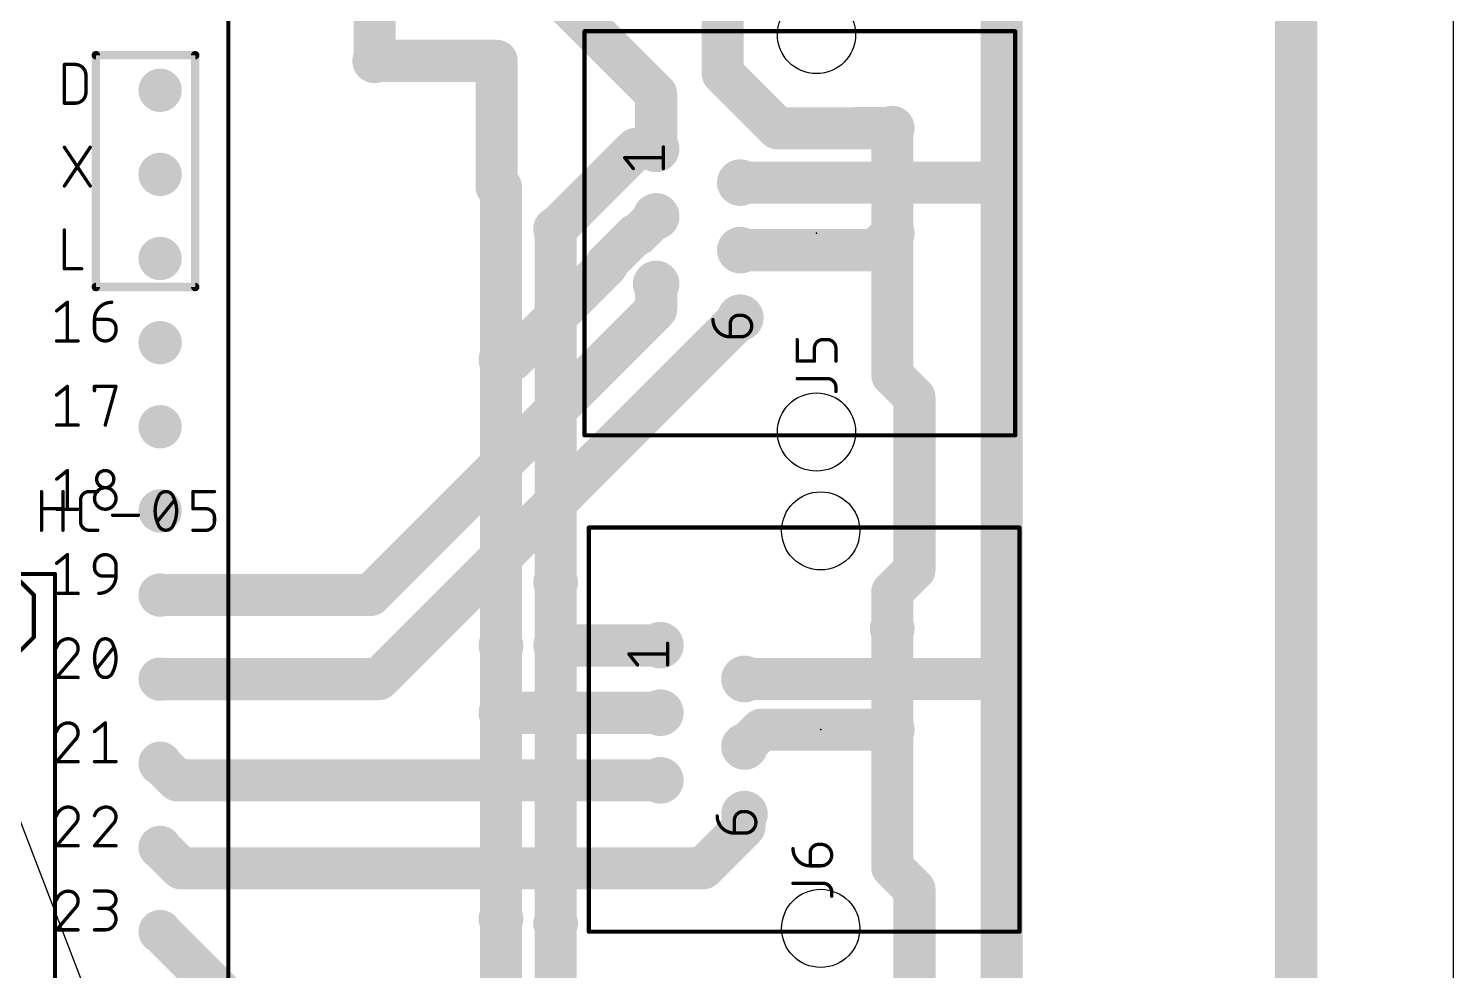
# Model space of a CAD drawing. Extents: x -1.3 to 90, y -14.6 to 68.6.
# Drawn here: x 46.83 to 89.84, y 12.79 to 41.24 of the extents above; entities that cross this region are included whole.
import ezdxf

# ---------------------------------------------------------------- set-up
doc = ezdxf.new("R2010")
doc.units = 0
for name, color, linetype in [('1', 22, 'CONTINUOUS'), ('16', 175, 'CONTINUOUS'), ('17', 82, 'CONTINUOUS'), ('18', 82, 'CONTINUOUS'), ('19', 53, 'CONTINUOUS'), ('20', 30, 'CONTINUOUS'), ('21', 253, 'CONTINUOUS'), ('23', 7, 'CONTINUOUS'), ('25', 253, 'CONTINUOUS'), ('27', 253, 'CONTINUOUS'), ('51', 253, 'CONTINUOUS')]:
    doc.layers.add(name, color=color, linetype=linetype)

# ---------------------------------------------------------------- blocks, each defined once
blk = doc.blocks.new('ROUNDP')
at = {"const_width": 0.5}
blk.add_lwpolyline([(0, -0.25, 1), (0, 0.25, 1), (0, -0.25)], format="xyb", dxfattribs=at)
blk = doc.blocks.new('ROUNDV')
at = {"const_width": 0.5}
blk.add_lwpolyline([(0, -0.25, 1), (0, 0.25, 1), (0, -0.25)], format="xyb", dxfattribs=at)

msp = doc.modelspace()

# ---------------------------------------------------------------- linework, layer by layer
at = {"layer": '1', "const_width": 1.27}
for points in [[(57.277, 50.292), (57.277, 40.259)], [(72.898, 38.227), (72.898, 35.052)], [(62.738, 24.511), (62.738, 35.179)], [(61.087, 31.242), (61.087, 22.606)], [(72.898, 23.114), (72.898, 20.066)], [(62.738, 22.606), (62.738, 14.224)], [(61.087, 20.574), (61.087, 14.351)]]:
    msp.add_lwpolyline(points, dxfattribs=at)
at = {"layer": '1', "const_width": 0.635}
for points in [[(56.9595, 40.259, 1), (57.5945, 40.259)], [(73.2155, 38.227, 1), (72.5805, 38.227)], [(63.0555, 35.179, 1), (62.4205, 35.179)], [(72.5805, 35.052, 1), (73.2155, 35.052)], [(61.4045, 31.242, 1), (60.7695, 31.242)], [(62.4205, 24.511, 1), (63.0555, 24.511)], [(73.2155, 23.114, 1), (72.5805, 23.114)], [(63.0555, 22.606, 1), (62.4205, 22.606)], [(60.7695, 22.606, 1), (61.4045, 22.606)], [(61.4045, 20.574, 1), (60.7695, 20.574)], [(72.5805, 20.066, 1), (73.2155, 20.066)], [(60.7695, 14.351, 1), (61.4045, 14.351)], [(62.4205, 14.224, 1), (63.0555, 14.224)]]:
    msp.add_lwpolyline(points, format="xyb", dxfattribs=at)
at = {"layer": '16', "const_width": 1.27}
for points in [[(85.09, -1.27), (85.09, 58.42)], [(76.2, 45.72), (76.2, 36.582)], [(67.781, 43.344), (67.781, 39.8794)], [(63.119, 41.91), (65.772, 39.257)], [(60.96, 40.259), (57.277, 40.259)], [(60.96, 36.449), (60.96, 40.259)], [(67.781, 39.8794), (69.4394, 38.221)], [(65.772, 39.257), (65.772, 37.602)], [(69.4394, 38.221), (71.7846, 38.221)], [(71.7846, 38.221), (71.7906, 38.227)], [(71.7906, 38.227), (72.898, 38.227)], [(62.738, 35.179), (65.161, 37.602)], [(65.161, 37.602), (65.772, 37.602)], [(61.087, 36.449), (60.96, 36.449)], [(61.087, 36.449), (61.087, 31.242)], [(68.312, 36.582), (76.2, 36.582)], [(76.2, 36.582), (76.2, 21.59)], [(65.772, 35.562), (65.2234, 35.0134)], [(65.1542, 35.0134), (64.2806, 34.1398)], [(65.2234, 35.0134), (65.1542, 35.0134)], [(72.388, 34.542), (72.898, 35.052)], [(72.898, 30.7696), (72.898, 35.052)], [(68.312, 34.542), (72.388, 34.542)], [(64.2806, 34.0706), (61.452, 31.242)], [(64.2806, 34.1398), (64.2806, 34.0706)], [(65.772, 33.522), (65.772, 32.752)], [(65.772, 32.752), (57.15, 24.13)], [(68.312, 32.502), (57.4, 21.59)], [(61.452, 31.242), (61.087, 31.242)], [(73.57, 30.0976), (72.898, 30.7696)], [(73.57, 24.8934), (73.57, 30.0976)], [(72.898, 24.2214), (73.57, 24.8934)], [(62.738, 24.511), (62.738, 22.606)], [(57.15, 24.13), (50.8, 24.13)], [(72.898, 23.114), (72.898, 24.2214)], [(61.087, 22.606), (61.087, 20.574)], [(62.738, 22.606), (65.889, 22.606)], [(65.889, 22.606), (65.899, 22.616)], [(57.4, 21.59), (50.8, 21.59)], [(76.194, 21.596), (68.439, 21.596)], [(76.2, 21.59), (76.194, 21.596)], [(76.2, 6.35), (76.2, 21.59)], [(61.087, 20.574), (65.897, 20.574)], [(65.897, 20.574), (65.899, 20.576)], [(68.949, 20.066), (68.439, 19.556)], [(72.898, 20.066), (68.949, 20.066)], [(72.898, 15.9106), (72.898, 20.066)], [(51.314, 18.536), (50.8, 19.05)], [(65.899, 18.536), (51.314, 18.536)], [(68.439, 17.131), (68.439, 17.516)], [(67.183, 15.875), (68.439, 17.131)], [(50.8, 16.51), (51.435, 15.875)], [(51.435, 15.875), (67.183, 15.875)], [(73.57, 15.2386), (72.898, 15.9106)], [(73.57, 9.7804), (73.57, 15.2386)], [(61.087, 14.351), (61.087, 6.477)], [(62.738, 14.224), (62.738, 8.382)], [(50.8, 13.97), (61.474, 3.296)]]:
    msp.add_lwpolyline(points, dxfattribs=at)
at = {"layer": '16', "const_width": 0.635}
for points in [[(57.277, 40.5765, 1), (57.277, 39.9415)], [(61.2775, 40.259, 1), (60.6425, 40.259)], [(60.96, 39.9415, 1), (60.96, 40.5765)], [(68.0055, 40.1039, 1), (67.5565, 39.6548)], [(67.4635, 39.8794, 1), (68.0985, 39.8794)], [(66.0895, 39.257, 1), (65.4545, 39.257)], [(65.5475, 39.0325, 1), (65.9965, 39.4815)], [(69.4394, 38.5385, 1), (69.4394, 37.9035)], [(69.2148, 37.9965, 1), (69.6639, 38.4455)], [(71.5601, 38.4455, 1), (72.0092, 37.9965)], [(71.7906, 38.5445, 1), (71.7906, 37.9095)], [(72.0152, 38.0025, 1), (71.5661, 38.4515)], [(71.7846, 37.9035, 1), (71.7846, 38.5385)], [(72.898, 37.9095, 1), (72.898, 38.5445)], [(65.161, 37.9195, 1), (65.161, 37.2845)], [(65.3855, 37.3775, 1), (64.9365, 37.8265)], [(65.4545, 37.602, 1), (66.0895, 37.602)], [(65.772, 37.2845, 1), (65.772, 37.9195)], [(60.96, 36.7665, 1), (60.96, 36.1315)], [(61.4045, 36.449, 1), (60.7695, 36.449)], [(61.087, 36.1315, 1), (61.087, 36.7665)], [(68.312, 36.8995, 1), (68.312, 36.2645)], [(76.5175, 36.582, 1), (75.8825, 36.582)], [(76.2, 36.2645, 1), (76.2, 36.8995)], [(60.6425, 36.449, 1), (61.2775, 36.449)], [(75.8825, 36.582, 1), (76.5175, 36.582)], [(65.9965, 35.3375, 1), (65.5475, 35.7865)], [(62.5135, 35.4035, 1), (62.9625, 34.9545)], [(65.1542, 35.3309, 1), (65.1542, 34.6959)], [(64.9989, 35.2379, 1), (65.4479, 34.7889)], [(65.3787, 34.7889, 1), (64.9297, 35.2379)], [(65.2234, 34.6959, 1), (65.2234, 35.3309)], [(73.2155, 35.052, 1), (72.5805, 35.052)], [(73.1225, 34.8275, 1), (72.6735, 35.2765)], [(68.312, 34.8595, 1), (68.312, 34.2245)], [(72.1635, 34.7665, 1), (72.6125, 34.3175)], [(72.388, 34.2245, 1), (72.388, 34.8595)], [(64.5981, 34.1398, 1), (63.9631, 34.1398)], [(64.0561, 34.3643, 1), (64.5051, 33.9153)], [(64.5051, 33.8461, 1), (64.0561, 34.2951)], [(63.9631, 34.0706, 1), (64.5981, 34.0706)], [(66.0895, 33.522, 1), (65.4545, 33.522)], [(65.9965, 32.5275, 1), (65.5475, 32.9765)], [(68.5365, 32.2775, 1), (68.0875, 32.7265)], [(65.4545, 32.752, 1), (66.0895, 32.752)], [(61.087, 31.5595, 1), (61.087, 30.9245)], [(61.452, 30.9245, 1), (61.452, 31.5595)], [(60.7695, 31.242, 1), (61.4045, 31.242)], [(61.2275, 31.4665, 1), (61.6765, 31.0175)], [(73.1225, 30.9942, 1), (72.6735, 30.5451)], [(72.5805, 30.7696, 1), (73.2155, 30.7696)], [(73.8875, 30.0976, 1), (73.2525, 30.0976)], [(73.3455, 29.8731, 1), (73.7945, 30.3222)], [(73.7945, 24.6688, 1), (73.3455, 25.1179)], [(63.0555, 24.511, 1), (62.4205, 24.511)], [(73.2525, 24.8934, 1), (73.8875, 24.8934)], [(50.8, 24.4475, 1), (50.8, 23.8125)], [(56.9255, 24.3545, 1), (57.3745, 23.9055)], [(57.15, 23.8125, 1), (57.15, 24.4475)], [(73.2155, 24.2214, 1), (72.5805, 24.2214)], [(72.6735, 24.4459, 1), (73.1225, 23.9968)], [(61.4045, 22.606, 1), (60.7695, 22.606)], [(62.738, 22.9235, 1), (62.738, 22.2885)], [(66.1235, 22.3915, 1), (65.6745, 22.8405)], [(65.889, 22.2885, 1), (65.889, 22.9235)], [(72.5805, 23.114, 1), (73.2155, 23.114)], [(62.4205, 22.606, 1), (63.0555, 22.606)], [(65.6645, 22.8305, 1), (66.1135, 22.3815)], [(50.8, 21.9075, 1), (50.8, 21.2725)], [(57.1755, 21.8145, 1), (57.6245, 21.3655)], [(57.4, 21.2725, 1), (57.4, 21.9075)], [(68.439, 21.9135, 1), (68.439, 21.2785)], [(76.4185, 21.8205, 1), (75.9695, 21.3715)], [(76.5175, 21.59, 1), (75.8825, 21.59)], [(75.9755, 21.3655, 1), (76.4245, 21.8145)], [(76.194, 21.2785, 1), (76.194, 21.9135)], [(75.8825, 21.59, 1), (76.5175, 21.59)], [(61.087, 20.8915, 1), (61.087, 20.2565)], [(65.6725, 20.7985, 1), (66.1215, 20.3495)], [(66.1235, 20.3515, 1), (65.6745, 20.8005)], [(65.897, 20.2565, 1), (65.897, 20.8915)], [(60.7695, 20.574, 1), (61.4045, 20.574)], [(68.949, 20.3835, 1), (68.949, 19.7485)], [(69.1735, 19.8415, 1), (68.7245, 20.2905)], [(73.2155, 20.066, 1), (72.5805, 20.066)], [(72.898, 19.7485, 1), (72.898, 20.3835)], [(68.2145, 19.7805, 1), (68.6635, 19.3315)], [(51.0245, 19.2745, 1), (50.5755, 18.8255)], [(51.314, 18.8535, 1), (51.314, 18.2185)], [(51.0895, 18.3115, 1), (51.5385, 18.7605)], [(65.899, 18.2185, 1), (65.899, 18.8535)], [(68.7565, 17.516, 1), (68.1215, 17.516)], [(68.6635, 16.9065, 1), (68.2145, 17.3555)], [(68.1215, 17.131, 1), (68.7565, 17.131)], [(51.0245, 16.7345, 1), (50.5755, 16.2855)], [(51.435, 16.1925, 1), (51.435, 15.5575)], [(51.2105, 15.6505, 1), (51.6595, 16.0995)], [(66.9585, 16.0995, 1), (67.4075, 15.6505)], [(67.183, 15.5575, 1), (67.183, 16.1925)], [(73.1225, 16.1352, 1), (72.6735, 15.6861)], [(72.5805, 15.9106, 1), (73.2155, 15.9106)], [(73.8875, 15.2386, 1), (73.2525, 15.2386)], [(73.3455, 15.0141, 1), (73.7945, 15.4632)], [(61.4045, 14.351, 1), (60.7695, 14.351)], [(63.0555, 14.224, 1), (62.4205, 14.224)], [(51.0245, 14.1945, 1), (50.5755, 13.7455)]]:
    msp.add_lwpolyline(points, format="xyb", dxfattribs=at)
at = {"layer": '19'}
msp.add_line((50.8, 6.35), (34.163, 49.53), dxfattribs=at)
at = {"layer": '20'}
msp.add_line((89.84, -12.7), (89.84, 68.57), dxfattribs=at)
for centre in [(70.612, 41.052), (70.612, 29.052), (70.739, 26.066), (70.739, 14.066)]:
    msp.add_circle(centre, 1.18, dxfattribs=at)
at = {"layer": '21'}
for points, const_width in [([(52.86, 59.35), (52.86, -1.9)], 0.127), ([(63.612, 28.952), (63.612, 41.152)], 0.127), ([(63.612, 41.152), (76.612, 41.152)], 0.127), ([(76.612, 41.152), (76.612, 28.952)], 0.127), ([(51.86, 40.43), (48.86, 40.43)], 0.254), ([(48.86, 40.43), (48.86, 33.43)], 0.254), ([(51.86, 33.43), (51.86, 40.43)], 0.254), ([(47.9108, 38.9808), (47.9108, 40.1492)], 0.1016), ([(47.9108, 40.1492), (48.2354, 40.1492)], 0.1016), ([(48.5599, 39.8246), (48.5599, 39.3054)], 0.1016), ([(48.2354, 38.9808), (47.9108, 38.9808)], 0.1016), ([(47.9108, 36.4808), (48.6897, 37.6492)], 0.1016), ([(47.9108, 37.6492), (48.6897, 36.4808)], 0.1016), ([(47.9108, 35.1492), (47.9108, 33.9808)], 0.1016), ([(47.9108, 33.9808), (48.4301, 33.9808)], 0.1016), ([(48.86, 33.43), (51.86, 33.43)], 0.254), ([(47.6758, 32.7096), (48.0004, 32.9692)], 0.1016), ([(48.0004, 32.9692), (48.0004, 31.8008)], 0.1016), ([(48.8188, 32.4499), (49.2083, 32.4499)], 0.1016), ([(48.8188, 32.1254), (48.8188, 32.4499)], 0.1016), ([(47.6758, 31.8008), (48.3249, 31.8008)], 0.1016), ([(49.4679, 32.1903), (49.4679, 32.1254)], 0.1016), ([(47.6758, 30.1696), (48.0004, 30.4292)], 0.1016), ([(48.0004, 30.4292), (48.0004, 29.2608)], 0.1016), ([(48.8188, 30.2994), (48.8188, 30.4292)], 0.1016), ([(48.8188, 30.4292), (49.4679, 30.4292)], 0.1016), ([(49.4679, 30.4292), (49.1434, 29.2608)], 0.1016), ([(47.6758, 29.2608), (48.3249, 29.2608)], 0.1016), ([(76.612, 28.952), (63.612, 28.952)], 0.127), ([(47.6758, 27.6296), (48.0004, 27.8892)], 0.1016), ([(48.0004, 27.8892), (48.0004, 26.7208)], 0.1016), ([(47.6758, 26.7208), (48.3249, 26.7208)], 0.1016), ([(63.739, 13.966), (63.739, 26.166)], 0.127), ([(63.739, 26.166), (76.739, 26.166)], 0.127), ([(76.739, 26.166), (76.739, 13.966)], 0.127), ([(47.6758, 25.0896), (48.0004, 25.3492)], 0.1016), ([(48.0004, 25.3492), (48.0004, 24.1808)], 0.1016), ([(48.8188, 24.9597), (48.8188, 25.0246)], 0.1016), ([(49.4679, 25.0246), (49.4679, 24.7001)], 0.1016), ([(47.625, 24.765), (46.355, 24.765)], 0.127), ([(46.99, 24.13), (46.355, 24.765)], 0.127), ([(47.625, -12.065), (47.625, 24.765)], 0.127), ([(49.4679, 24.7001), (49.0784, 24.7001)], 0.1016), ([(46.99, 22.86), (46.99, 24.13)], 0.127), ([(47.6758, 24.1808), (48.3249, 24.1808)], 0.1016), ([(46.355, 22.225), (46.99, 22.86)], 0.127), ([(48.8837, 21.9004), (49.403, 22.5496)], 0.1016), ([(48.2275, 22.2899), (47.6758, 21.6408)], 0.1016), ([(47.6758, 21.6408), (48.3249, 21.6408)], 0.1016), ([(48.8188, 20.0096), (49.1434, 20.2692)], 0.1016), ([(49.1434, 20.2692), (49.1434, 19.1008)], 0.1016), ([(48.2275, 19.7499), (47.6758, 19.1008)], 0.1016), ([(47.6758, 19.1008), (48.3249, 19.1008)], 0.1016), ([(48.8188, 19.1008), (49.4679, 19.1008)], 0.1016), ([(48.2275, 17.2099), (47.6758, 16.5608)], 0.1016), ([(49.3705, 17.2099), (48.8188, 16.5608)], 0.1016), ([(47.6758, 16.5608), (48.3249, 16.5608)], 0.1016), ([(48.8188, 16.5608), (49.4679, 16.5608)], 0.1016), ([(48.8188, 15.1892), (49.2083, 15.1892)], 0.1016), ([(48.2275, 14.6699), (47.6758, 14.0208)], 0.1016), ([(49.2083, 14.6699), (48.9486, 14.6699)], 0.1016), ([(47.6758, 14.0208), (48.3249, 14.0208)], 0.1016), ([(48.8188, 14.0208), (49.1434, 14.0208)], 0.1016), ([(76.739, 13.966), (63.739, 13.966)], 0.127)]:
    msp.add_lwpolyline(points, dxfattribs=dict(at, const_width=const_width))
for points, const_width in [([(63.6438, 41.152, 1), (63.5802, 41.152)], 0.0635), ([(63.612, 41.1838, 1), (63.612, 41.1202)], 0.0635), ([(76.6438, 41.152, 1), (76.5803, 41.152)], 0.0635), ([(76.612, 41.1202, 1), (76.612, 41.1838)], 0.0635), ([(48.86, 40.4935, 1), (48.86, 40.3665)], 0.127), ([(48.9235, 40.43, 1), (48.7965, 40.43)], 0.127), ([(51.9235, 40.43, 1), (51.7965, 40.43)], 0.127), ([(51.86, 40.3665, 1), (51.86, 40.4935)], 0.127), ([(47.9362, 40.1492, 1), (47.8854, 40.1492)], 0.0508), ([(47.9108, 40.1746, 1), (47.9108, 40.1238)], 0.0508), ([(48.5599, 39.8246, 0.4142), (48.2354, 40.1492)], 0.1016), ([(48.2354, 40.1746, 1), (48.2354, 40.1238)], 0.0508), ([(48.2354, 40.1238, 1), (48.2354, 40.1746)], 0.0508), ([(48.5853, 39.8246, 1), (48.5345, 39.8246)], 0.0508), ([(48.5345, 39.8246, 1), (48.5853, 39.8246)], 0.0508), ([(48.2354, 38.9808, 0.4142), (48.5599, 39.3054)], 0.1016), ([(48.5853, 39.3054, 1), (48.5345, 39.3054)], 0.0508), ([(48.5345, 39.3054, 1), (48.5853, 39.3054)], 0.0508), ([(47.9108, 39.0062, 1), (47.9108, 38.9554)], 0.0508), ([(47.8854, 38.9808, 1), (47.9362, 38.9808)], 0.0508), ([(48.2354, 39.0062, 1), (48.2354, 38.9554)], 0.0508), ([(48.2354, 38.9554, 1), (48.2354, 39.0062)], 0.0508), ([(47.9319, 37.6633, 1), (47.8897, 37.6351)], 0.0508), ([(48.7109, 37.6351, 1), (48.6686, 37.6633)], 0.0508), ([(47.8897, 36.4949, 1), (47.9319, 36.4667)], 0.0508), ([(48.6686, 36.4667, 1), (48.7109, 36.4949)], 0.0508), ([(47.9362, 35.1492, 1), (47.8854, 35.1492)], 0.0508), ([(47.9108, 34.0062, 1), (47.9108, 33.9554)], 0.0508), ([(47.8854, 33.9808, 1), (47.9362, 33.9808)], 0.0508), ([(48.4301, 33.9554, 1), (48.4301, 34.0062)], 0.0508), ([(48.86, 33.4935, 1), (48.86, 33.3665)], 0.127), ([(51.86, 33.3665, 1), (51.86, 33.4935)], 0.127), ([(48.7965, 33.43, 1), (48.9235, 33.43)], 0.127), ([(51.7965, 33.43, 1), (51.9235, 33.43)], 0.127), ([(47.6599, 32.7294, 1), (47.6917, 32.6897)], 0.0508), ([(48.0258, 32.9692, 1), (47.975, 32.9692)], 0.0508), ([(48.0162, 32.9494, 1), (47.9845, 32.989)], 0.0508), ([(49.3381, 32.9692, 0.4142), (48.8188, 32.4499)], 0.1016), ([(49.3381, 32.9438, 1), (49.3381, 32.9946)], 0.0508), ([(48.8188, 32.4753, 1), (48.8188, 32.4245)], 0.0508), ([(48.8442, 32.4499, 1), (48.7934, 32.4499)], 0.0508), ([(48.7934, 32.4499, 1), (48.8442, 32.4499)], 0.0508), ([(49.4679, 32.1903, 0.4142), (49.2083, 32.4499)], 0.1016), ([(49.2083, 32.4753, 1), (49.2083, 32.4245)], 0.0508), ([(49.2083, 32.4245, 1), (49.2083, 32.4753)], 0.0508), ([(47.6758, 31.8262, 1), (47.6758, 31.7754)], 0.0508), ([(48.3249, 31.7754, 1), (48.3249, 31.8262)], 0.0508), ([(48.8188, 32.1254, 1), (49.4679, 32.1254)], 0.1016), ([(48.8442, 32.1254, 1), (48.7934, 32.1254)], 0.0508), ([(48.7934, 32.1254, 1), (48.8442, 32.1254)], 0.0508), ([(49.4933, 32.1903, 1), (49.4425, 32.1903)], 0.0508), ([(49.4425, 32.1903, 1), (49.4933, 32.1903)], 0.0508), ([(49.4933, 32.1254, 1), (49.4425, 32.1254)], 0.0508), ([(49.4425, 32.1254, 1), (49.4933, 32.1254)], 0.0508), ([(47.975, 31.8008, 1), (48.0258, 31.8008)], 0.0508), ([(47.6599, 30.1894, 1), (47.6917, 30.1497)], 0.0508), ([(48.0258, 30.4292, 1), (47.975, 30.4292)], 0.0508), ([(48.0162, 30.4094, 1), (47.9845, 30.449)], 0.0508), ([(48.8442, 30.4292, 1), (48.7934, 30.4292)], 0.0508), ([(48.8188, 30.4546, 1), (48.8188, 30.4038)], 0.0508), ([(48.7934, 30.2994, 1), (48.8442, 30.2994)], 0.0508), ([(49.4924, 30.4224, 1), (49.4434, 30.436)], 0.0508), ([(49.4679, 30.4038, 1), (49.4679, 30.4546)], 0.0508), ([(47.6758, 29.2862, 1), (47.6758, 29.2354)], 0.0508), ([(47.975, 29.2608, 1), (48.0258, 29.2608)], 0.0508), ([(48.3249, 29.2354, 1), (48.3249, 29.2862)], 0.0508), ([(49.1189, 29.2676, 1), (49.1678, 29.254)], 0.0508), ([(63.5802, 28.952, 1), (63.6438, 28.952)], 0.0635), ([(63.612, 28.9838, 1), (63.612, 28.9203)], 0.0635), ([(76.5803, 28.952, 1), (76.6438, 28.952)], 0.0635), ([(76.612, 28.9203, 1), (76.612, 28.9838)], 0.0635), ([(47.6599, 27.6494, 1), (47.6917, 27.6097)], 0.0508), ([(48.0258, 27.8892, 1), (47.975, 27.8892)], 0.0508), ([(48.0162, 27.8694, 1), (47.9845, 27.909)], 0.0508), ([(49.403, 27.6296, 1), (48.8837, 27.6296)], 0.1016), ([(48.8837, 27.6296, 1), (49.403, 27.6296)], 0.1016), ([(48.9091, 27.6296, 1), (48.8583, 27.6296)], 0.0508), ([(48.8583, 27.6296, 1), (48.9091, 27.6296)], 0.0508), ([(49.4284, 27.6296, 1), (49.3776, 27.6296)], 0.0508), ([(49.3776, 27.6296, 1), (49.4284, 27.6296)], 0.0508), ([(49.4679, 27.0454, 1), (48.8188, 27.0454)], 0.1016), ([(47.6758, 26.7462, 1), (47.6758, 26.6954)], 0.0508), ([(47.975, 26.7208, 1), (48.0258, 26.7208)], 0.0508), ([(48.3249, 26.6954, 1), (48.3249, 26.7462)], 0.0508), ([(48.8188, 27.0454, 1), (49.4679, 27.0454)], 0.1016), ([(48.8442, 27.0454, 1), (48.7934, 27.0454)], 0.0508), ([(48.7934, 27.0454, 1), (48.8442, 27.0454)], 0.0508), ([(49.4933, 27.0454, 1), (49.4425, 27.0454)], 0.0508), ([(49.4425, 27.0454, 1), (49.4933, 27.0454)], 0.0508), ([(63.7708, 26.166, 1), (63.7073, 26.166)], 0.0635), ([(63.739, 26.1977, 1), (63.739, 26.1343)], 0.0635), ([(76.7708, 26.166, 1), (76.7073, 26.166)], 0.0635), ([(76.739, 26.1343, 1), (76.739, 26.1977)], 0.0635), ([(48.0258, 25.3492, 1), (47.975, 25.3492)], 0.0508), ([(48.0162, 25.3294, 1), (47.9845, 25.369)], 0.0508), ([(49.4679, 25.0246, 1), (48.8188, 25.0246)], 0.1016), ([(47.6599, 25.1094, 1), (47.6917, 25.0697)], 0.0508), ([(48.8442, 25.0246, 1), (48.7934, 25.0246)], 0.0508), ([(48.7934, 25.0246, 1), (48.8442, 25.0246)], 0.0508), ([(48.8188, 24.9597, 0.4142), (49.0784, 24.7001)], 0.1016), ([(48.8442, 24.9597, 1), (48.7934, 24.9597)], 0.0508), ([(48.7934, 24.9597, 1), (48.8442, 24.9597)], 0.0508), ([(49.4933, 25.0246, 1), (49.4425, 25.0246)], 0.0508), ([(49.4425, 25.0246, 1), (49.4933, 25.0246)], 0.0508), ([(47.6568, 24.765, 1), (47.5932, 24.765)], 0.0635), ([(47.625, 24.7333, 1), (47.625, 24.7967)], 0.0635), ([(48.9486, 24.1808, 0.4142), (49.4679, 24.7001)], 0.1016), ([(49.0784, 24.7255, 1), (49.0784, 24.6747)], 0.0508), ([(49.0784, 24.6747, 1), (49.0784, 24.7255)], 0.0508), ([(49.4933, 24.7001, 1), (49.4425, 24.7001)], 0.0508), ([(49.4425, 24.7001, 1), (49.4933, 24.7001)], 0.0508), ([(49.4679, 24.6747, 1), (49.4679, 24.7255)], 0.0508), ([(47.0218, 24.13, 1), (46.9582, 24.13)], 0.0635), ([(46.9675, 24.1075, 1), (47.0125, 24.1525)], 0.0635), ([(47.6758, 24.2062, 1), (47.6758, 24.1554)], 0.0508), ([(47.975, 24.1808, 1), (48.0258, 24.1808)], 0.0508), ([(48.3249, 24.1554, 1), (48.3249, 24.2062)], 0.0508), ([(48.9486, 24.2062, 1), (48.9486, 24.1554)], 0.0508), ([(46.9582, 22.86, 1), (47.0218, 22.86)], 0.0635), ([(47.0125, 22.8375, 1), (46.9675, 22.8825)], 0.0635), ([(48.0328, 22.8092, 0.3252), (47.6758, 22.5496)], 0.1016), ([(48.3249, 22.5171, 0.4142), (48.0328, 22.8092)], 0.1016), ([(48.0328, 22.8346, 1), (48.0328, 22.7838)], 0.0508), ([(48.0328, 22.7838, 1), (48.0328, 22.8346)], 0.0508), ([(49.1434, 22.8092, 0.3205), (48.9162, 22.6469)], 0.1016), ([(49.1433, 22.8346, 1), (49.1434, 22.7838)], 0.0508), ([(49.3705, 22.6469, 0.3205), (49.1434, 22.8092)], 0.1016), ([(49.1433, 22.7838, 1), (49.1434, 22.8346)], 0.0508), ([(47.6516, 22.5574, 1), (47.7, 22.5417)], 0.0508), ([(48.2275, 22.2899, 0.2053), (48.3249, 22.5171)], 0.1016), ([(48.3503, 22.5171, 1), (48.2995, 22.5171)], 0.0508), ([(48.2995, 22.5171, 1), (48.3503, 22.5171)], 0.0508), ([(48.9162, 22.6469, 0.1139), (48.8188, 22.225)], 0.1016), ([(48.8921, 22.6552, 1), (48.9402, 22.6387)], 0.0508), ([(48.939, 22.6358, 1), (48.8933, 22.6581)], 0.0508), ([(49.3934, 22.6581, 1), (49.3477, 22.6358)], 0.0508), ([(49.4679, 22.225, 0.1139), (49.3705, 22.6469)], 0.1016), ([(49.3465, 22.6387, 1), (49.3946, 22.6552)], 0.0508), ([(49.4228, 22.5337, 1), (49.3832, 22.5654)], 0.0508), ([(48.21, 22.3083, 1), (48.2451, 22.2715)], 0.0508), ([(48.2469, 22.2735, 1), (48.2082, 22.3064)], 0.0508), ([(48.8188, 22.225, 0.1139), (48.9162, 21.8031)], 0.1016), ([(48.8442, 22.225, 1), (48.7934, 22.225)], 0.0508), ([(48.7934, 22.225, 1), (48.8442, 22.225)], 0.0508), ([(48.8639, 21.9163, 1), (48.9035, 21.8846)], 0.0508), ([(49.3705, 21.8031, 0.1139), (49.4679, 22.225)], 0.1016), ([(49.4933, 22.225, 1), (49.4425, 22.225)], 0.0508), ([(49.4425, 22.225, 1), (49.4933, 22.225)], 0.0508), ([(47.6564, 21.6573, 1), (47.6952, 21.6243)], 0.0508), ([(47.6758, 21.6662, 1), (47.6758, 21.6154)], 0.0508), ([(48.3249, 21.6154, 1), (48.3249, 21.6662)], 0.0508), ([(48.9402, 21.8113, 1), (48.8921, 21.7948)], 0.0508), ([(48.9162, 21.8031, 0.3205), (49.1434, 21.6408)], 0.1016), ([(48.8933, 21.7919, 1), (48.939, 21.8142)], 0.0508), ([(49.1433, 21.6662, 1), (49.1434, 21.6154)], 0.0508), ([(49.1434, 21.6408, 0.3205), (49.3705, 21.8031)], 0.1016), ([(49.1433, 21.6154, 1), (49.1434, 21.6662)], 0.0508), ([(49.3477, 21.8142, 1), (49.3934, 21.7919)], 0.0508), ([(49.3946, 21.7948, 1), (49.3465, 21.8113)], 0.0508), ([(48.0328, 20.2692, 0.3252), (47.6758, 20.0096)], 0.1016), ([(48.3249, 19.9771, 0.4142), (48.0328, 20.2692)], 0.1016), ([(48.0328, 20.2946, 1), (48.0328, 20.2438)], 0.0508), ([(48.0328, 20.2438, 1), (48.0328, 20.2946)], 0.0508), ([(49.1688, 20.2692, 1), (49.118, 20.2692)], 0.0508), ([(49.1592, 20.2494, 1), (49.1275, 20.289)], 0.0508), ([(47.6516, 20.0174, 1), (47.7, 20.0017)], 0.0508), ([(48.2275, 19.7499, 0.2053), (48.3249, 19.9771)], 0.1016), ([(48.21, 19.7683, 1), (48.2451, 19.7315)], 0.0508), ([(48.2469, 19.7335, 1), (48.2082, 19.7664)], 0.0508), ([(48.3503, 19.9771, 1), (48.2995, 19.9771)], 0.0508), ([(48.2995, 19.9771, 1), (48.3503, 19.9771)], 0.0508), ([(48.8029, 20.0294, 1), (48.8347, 19.9897)], 0.0508), ([(47.6564, 19.1173, 1), (47.6952, 19.0843)], 0.0508), ([(47.6758, 19.1262, 1), (47.6758, 19.0754)], 0.0508), ([(48.3249, 19.0754, 1), (48.3249, 19.1262)], 0.0508), ([(48.8188, 19.1262, 1), (48.8188, 19.0754)], 0.0508), ([(49.118, 19.1008, 1), (49.1688, 19.1008)], 0.0508), ([(49.4679, 19.0754, 1), (49.4679, 19.1262)], 0.0508), ([(48.0328, 17.7292, 0.3252), (47.6758, 17.4696)], 0.1016), ([(48.3249, 17.4371, 0.4142), (48.0328, 17.7292)], 0.1016), ([(48.0328, 17.7546, 1), (48.0328, 17.7038)], 0.0508), ([(48.0328, 17.7038, 1), (48.0328, 17.7546)], 0.0508), ([(49.1758, 17.7292, 0.3252), (48.8188, 17.4696)], 0.1016), ([(49.4679, 17.4371, 0.4142), (49.1758, 17.7292)], 0.1016), ([(49.1758, 17.7546, 1), (49.1758, 17.7038)], 0.0508), ([(49.1758, 17.7038, 1), (49.1758, 17.7546)], 0.0508), ([(47.6516, 17.4774, 1), (47.7, 17.4617)], 0.0508), ([(48.2275, 17.2099, 0.2053), (48.3249, 17.4371)], 0.1016), ([(48.21, 17.2283, 1), (48.2451, 17.1915)], 0.0508), ([(48.2469, 17.1935, 1), (48.2082, 17.2264)], 0.0508), ([(48.3503, 17.4371, 1), (48.2995, 17.4371)], 0.0508), ([(48.2995, 17.4371, 1), (48.3503, 17.4371)], 0.0508), ([(48.7946, 17.4774, 1), (48.843, 17.4617)], 0.0508), ([(49.3705, 17.2099, 0.2053), (49.4679, 17.4371)], 0.1016), ([(49.353, 17.2283, 1), (49.3881, 17.1915)], 0.0508), ([(49.3899, 17.1935, 1), (49.3512, 17.2264)], 0.0508), ([(49.4933, 17.4371, 1), (49.4425, 17.4371)], 0.0508), ([(49.4425, 17.4371, 1), (49.4933, 17.4371)], 0.0508), ([(47.6564, 16.5773, 1), (47.6952, 16.5443)], 0.0508), ([(47.6758, 16.5862, 1), (47.6758, 16.5354)], 0.0508), ([(48.3249, 16.5354, 1), (48.3249, 16.5862)], 0.0508), ([(48.7994, 16.5773, 1), (48.8382, 16.5443)], 0.0508), ([(48.8188, 16.5862, 1), (48.8188, 16.5354)], 0.0508), ([(49.4679, 16.5354, 1), (49.4679, 16.5862)], 0.0508), ([(48.0328, 15.1892, 0.3252), (47.6758, 14.9296)], 0.1016), ([(48.3249, 14.8971, 0.4142), (48.0328, 15.1892)], 0.1016), ([(48.0328, 15.2146, 1), (48.0328, 15.1638)], 0.0508), ([(48.0328, 15.1638, 1), (48.0328, 15.2146)], 0.0508), ([(48.8188, 15.2146, 1), (48.8188, 15.1638)], 0.0508), ([(49.2083, 14.6699, 1), (49.2083, 15.1892)], 0.1016), ([(49.2083, 15.2146, 1), (49.2083, 15.1638)], 0.0508), ([(49.2083, 15.1638, 1), (49.2083, 15.2146)], 0.0508), ([(47.6516, 14.9374, 1), (47.7, 14.9217)], 0.0508), ([(48.2275, 14.6699, 0.2053), (48.3249, 14.8971)], 0.1016), ([(48.21, 14.6883, 1), (48.2451, 14.6515)], 0.0508), ([(48.2469, 14.6535, 1), (48.2082, 14.6864)], 0.0508), ([(48.3503, 14.8971, 1), (48.2995, 14.8971)], 0.0508), ([(48.2995, 14.8971, 1), (48.3503, 14.8971)], 0.0508), ([(48.9486, 14.6953, 1), (48.9486, 14.6445)], 0.0508), ([(49.1434, 14.0208, 1), (49.1434, 14.6699)], 0.1016), ([(49.1434, 14.6953, 1), (49.1434, 14.6445)], 0.0508), ([(49.2083, 14.6953, 1), (49.2083, 14.6445)], 0.0508), ([(49.2083, 14.6445, 1), (49.2083, 14.6953)], 0.0508), ([(47.6564, 14.0373, 1), (47.6952, 14.0043)], 0.0508), ([(47.6758, 14.0462, 1), (47.6758, 13.9954)], 0.0508), ([(48.3249, 13.9954, 1), (48.3249, 14.0462)], 0.0508), ([(48.8188, 14.0462, 1), (48.8188, 13.9954)], 0.0508), ([(49.1434, 14.0462, 1), (49.1434, 13.9954)], 0.0508), ([(49.1434, 13.9954, 1), (49.1434, 14.0462)], 0.0508), ([(63.739, 13.9978, 1), (63.739, 13.9343)], 0.0635), ([(63.7073, 13.966, 1), (63.7708, 13.966)], 0.0635), ([(76.7073, 13.966, 1), (76.7708, 13.966)], 0.0635), ([(76.739, 13.9343, 1), (76.739, 13.9978)], 0.0635)]:
    msp.add_lwpolyline(points, format="xyb", dxfattribs=dict(at, const_width=const_width))
at = {"layer": '23'}
for p in [(70.612, 35.052), (70.739, 20.066)]:
    msp.add_point(p, dxfattribs=at)
at = {"layer": '25', "const_width": 0.1016}
for points in [[(70.0298, 31.1936), (70.0298, 31.8427)], [(70.9386, 31.8427), (70.8087, 31.8427)], [(70.5491, 31.5831), (70.5491, 31.1936)], [(71.1982, 31.1936), (71.1982, 31.5831)], [(70.5491, 31.1936), (70.0298, 31.1936)], [(70.0298, 30.6663), (70.9386, 30.6663)], [(71.1982, 30.4066), (71.1982, 30.2768)], [(70.4221, 15.9536), (70.4221, 16.3431)], [(70.6817, 16.6027), (70.7466, 16.6027)], [(70.7466, 15.9536), (70.4221, 15.9536)], [(69.9028, 15.4263), (70.8116, 15.4263)], [(71.0712, 15.1666), (71.0712, 15.0368)]]:
    msp.add_lwpolyline(points, dxfattribs=at)
at = {"layer": '25'}
for points, const_width in [([(70.0552, 31.8427, 1), (70.0044, 31.8427)], 0.0508), ([(70.8087, 31.8427, 0.4142), (70.5491, 31.5831)], 0.1016), ([(70.8087, 31.8681, 1), (70.8087, 31.8173)], 0.0508), ([(70.8087, 31.8173, 1), (70.8087, 31.8681)], 0.0508), ([(71.1982, 31.5831, 0.4142), (70.9386, 31.8427)], 0.1016), ([(70.9386, 31.8681, 1), (70.9386, 31.8173)], 0.0508), ([(70.9386, 31.8173, 1), (70.9386, 31.8681)], 0.0508), ([(70.5745, 31.5831, 1), (70.5237, 31.5831)], 0.0508), ([(70.5237, 31.5831, 1), (70.5745, 31.5831)], 0.0508), ([(71.2236, 31.5831, 1), (71.1728, 31.5831)], 0.0508), ([(71.1728, 31.5831, 1), (71.2236, 31.5831)], 0.0508), ([(70.0298, 31.219, 1), (70.0298, 31.1682)], 0.0508), ([(70.0044, 31.1936, 1), (70.0552, 31.1936)], 0.0508), ([(70.5237, 31.1936, 1), (70.5745, 31.1936)], 0.0508), ([(70.5491, 31.1682, 1), (70.5491, 31.219)], 0.0508), ([(71.1728, 31.1936, 1), (71.2236, 31.1936)], 0.0508), ([(70.0298, 30.6917, 1), (70.0298, 30.6409)], 0.0508), ([(71.1982, 30.4066, 0.4142), (70.9386, 30.6663)], 0.1016), ([(70.9386, 30.6917, 1), (70.9386, 30.6409)], 0.0508), ([(70.9386, 30.6409, 1), (70.9386, 30.6917)], 0.0508), ([(71.2236, 30.4066, 1), (71.1728, 30.4066)], 0.0508), ([(71.1728, 30.4066, 1), (71.2236, 30.4066)], 0.0508), ([(71.1728, 30.2768, 1), (71.2236, 30.2768)], 0.0508), ([(69.9028, 16.4729, 0.4142), (70.4221, 15.9536)], 0.1016), ([(69.9282, 16.4729, 1), (69.8774, 16.4729)], 0.0508), ([(70.6817, 16.6027, 0.4142), (70.4221, 16.3431)], 0.1016), ([(70.4475, 16.3431, 1), (70.3967, 16.3431)], 0.0508), ([(70.3967, 16.3431, 1), (70.4475, 16.3431)], 0.0508), ([(70.6817, 16.6281, 1), (70.6817, 16.5773)], 0.0508), ([(70.6817, 16.5773, 1), (70.6817, 16.6281)], 0.0508), ([(70.7466, 15.9536, 1), (70.7466, 16.6027)], 0.1016), ([(70.7466, 16.6281, 1), (70.7466, 16.5773)], 0.0508), ([(70.7466, 16.5773, 1), (70.7466, 16.6281)], 0.0508), ([(70.4221, 15.979, 1), (70.4221, 15.9282)], 0.0508), ([(70.3967, 15.9536, 1), (70.4475, 15.9536)], 0.0508), ([(70.4221, 15.9282, 1), (70.4221, 15.979)], 0.0508), ([(70.7466, 15.979, 1), (70.7466, 15.9282)], 0.0508), ([(70.7466, 15.9282, 1), (70.7466, 15.979)], 0.0508), ([(69.9028, 15.4517, 1), (69.9028, 15.4009)], 0.0508), ([(71.0712, 15.1666, 0.4142), (70.8116, 15.4263)], 0.1016), ([(70.8116, 15.4517, 1), (70.8116, 15.4009)], 0.0508), ([(70.8116, 15.4009, 1), (70.8116, 15.4517)], 0.0508), ([(71.0966, 15.1666, 1), (71.0458, 15.1666)], 0.0508), ([(71.0458, 15.1666, 1), (71.0966, 15.1666)], 0.0508), ([(71.0458, 15.0368, 1), (71.0966, 15.0368)], 0.0508)]:
    msp.add_lwpolyline(points, format="xyb", dxfattribs=dict(at, const_width=const_width))
at = {"layer": '27', "const_width": 0.1016}
for points in [[(47.22, 26.0858), (47.22, 27.2542)], [(47.8691, 27.2542), (47.8691, 26.0858)], [(48.6574, 27.2542), (48.9171, 27.2542)], [(51.792, 26.7349), (51.792, 27.2542)], [(51.792, 27.2542), (52.4411, 27.2542)], [(47.22, 26.7349), (47.8691, 26.7349)], [(48.3978, 26.3454), (48.3978, 26.9946)], [(50.7139, 26.3454), (51.2332, 26.9946)], [(52.1815, 26.7349), (51.792, 26.7349)], [(49.3649, 26.5402), (50.1438, 26.5402)], [(52.4411, 26.3454), (52.4411, 26.4753)], [(48.9171, 26.0858), (48.6574, 26.0858)], [(51.792, 26.0858), (52.1815, 26.0858)]]:
    msp.add_lwpolyline(points, dxfattribs=at)
at = {"layer": '27'}
for points, const_width in [([(47.2454, 27.2542, 1), (47.1946, 27.2542)], 0.0508), ([(47.8945, 27.2542, 1), (47.8437, 27.2542)], 0.0508), ([(48.6574, 27.2542, 0.4142), (48.3978, 26.9946)], 0.1016), ([(48.6574, 27.2796, 1), (48.6574, 27.2288)], 0.0508), ([(48.6574, 27.2288, 1), (48.6574, 27.2796)], 0.0508), ([(48.9171, 27.2288, 1), (48.9171, 27.2796)], 0.0508), ([(50.7464, 27.0919, 0.1139), (50.649, 26.67)], 0.1016), ([(50.7223, 27.1002, 1), (50.7704, 27.0837)], 0.0508), ([(50.9735, 27.2542, 0.3205), (50.7464, 27.0919)], 0.1016), ([(50.7692, 27.0808, 1), (50.7235, 27.1031)], 0.0508), ([(51.2007, 27.0919, 0.3205), (50.9735, 27.2542)], 0.1016), ([(50.9735, 27.2796, 1), (50.9735, 27.2288)], 0.0508), ([(50.9735, 27.2288, 1), (50.9735, 27.2796)], 0.0508), ([(51.2236, 27.1031, 1), (51.1779, 27.0808)], 0.0508), ([(51.2981, 26.67, 0.1139), (51.2007, 27.0919)], 0.1016), ([(51.1767, 27.0837, 1), (51.2248, 27.1002)], 0.0508), ([(51.8174, 27.2542, 1), (51.7666, 27.2542)], 0.0508), ([(51.792, 27.2796, 1), (51.792, 27.2288)], 0.0508), ([(52.4411, 27.2288, 1), (52.4411, 27.2796)], 0.0508), ([(47.22, 26.7603, 1), (47.22, 26.7095)], 0.0508), ([(47.8691, 26.7095, 1), (47.8691, 26.7603)], 0.0508), ([(48.4232, 26.9946, 1), (48.3724, 26.9946)], 0.0508), ([(48.3724, 26.9946, 1), (48.4232, 26.9946)], 0.0508), ([(50.649, 26.67, 0.1139), (50.7464, 26.2481)], 0.1016), ([(50.6744, 26.67, 1), (50.6236, 26.67)], 0.0508), ([(50.6236, 26.67, 1), (50.6744, 26.67)], 0.0508), ([(51.2007, 26.2481, 0.1139), (51.2981, 26.67)], 0.1016), ([(51.253, 26.9787, 1), (51.2134, 27.0104)], 0.0508), ([(51.3235, 26.67, 1), (51.2727, 26.67)], 0.0508), ([(51.2727, 26.67, 1), (51.3235, 26.67)], 0.0508), ([(51.792, 26.7603, 1), (51.792, 26.7095)], 0.0508), ([(51.7666, 26.7349, 1), (51.8174, 26.7349)], 0.0508), ([(52.4411, 26.4753, 0.4142), (52.1815, 26.7349)], 0.1016), ([(52.1815, 26.7603, 1), (52.1815, 26.7095)], 0.0508), ([(52.1815, 26.7095, 1), (52.1815, 26.7603)], 0.0508), ([(48.3978, 26.3454, 0.4142), (48.6574, 26.0858)], 0.1016), ([(48.4232, 26.3454, 1), (48.3724, 26.3454)], 0.0508), ([(48.3724, 26.3454, 1), (48.4232, 26.3454)], 0.0508), ([(49.3649, 26.5656, 1), (49.3649, 26.5148)], 0.0508), ([(50.1438, 26.5148, 1), (50.1438, 26.5656)], 0.0508), ([(50.6941, 26.3613, 1), (50.7337, 26.3296)], 0.0508), ([(50.7704, 26.2563, 1), (50.7223, 26.2398)], 0.0508), ([(50.7464, 26.2481, 0.3205), (50.9735, 26.0858)], 0.1016), ([(50.7235, 26.2369, 1), (50.7692, 26.2592)], 0.0508), ([(50.9735, 26.0858, 0.3205), (51.2007, 26.2481)], 0.1016), ([(51.1779, 26.2592, 1), (51.2236, 26.2369)], 0.0508), ([(51.2248, 26.2398, 1), (51.1767, 26.2563)], 0.0508), ([(52.1815, 26.0858, 0.4142), (52.4411, 26.3454)], 0.1016), ([(52.4665, 26.4753, 1), (52.4157, 26.4753)], 0.0508), ([(52.4157, 26.4753, 1), (52.4665, 26.4753)], 0.0508), ([(52.4665, 26.3454, 1), (52.4157, 26.3454)], 0.0508), ([(52.4157, 26.3454, 1), (52.4665, 26.3454)], 0.0508), ([(47.1946, 26.0858, 1), (47.2454, 26.0858)], 0.0508), ([(47.8437, 26.0858, 1), (47.8945, 26.0858)], 0.0508), ([(48.6574, 26.1112, 1), (48.6574, 26.0604)], 0.0508), ([(48.6574, 26.0604, 1), (48.6574, 26.1112)], 0.0508), ([(48.9171, 26.0604, 1), (48.9171, 26.1112)], 0.0508), ([(50.9735, 26.1112, 1), (50.9735, 26.0604)], 0.0508), ([(50.9735, 26.0604, 1), (50.9735, 26.1112)], 0.0508), ([(51.792, 26.1112, 1), (51.792, 26.0604)], 0.0508), ([(52.1815, 26.1112, 1), (52.1815, 26.0604)], 0.0508), ([(52.1815, 26.0604, 1), (52.1815, 26.1112)], 0.0508)]:
    msp.add_lwpolyline(points, format="xyb", dxfattribs=dict(at, const_width=const_width))
at = {"layer": '51'}
for points, const_width in [([(63.6438, 41.152, 1), (63.5802, 41.152)], 0.0635), ([(63.612, 41.1838, 1), (63.612, 41.1202)], 0.0635), ([(76.6438, 41.152, 1), (76.5803, 41.152)], 0.0635), ([(76.612, 41.1202, 1), (76.612, 41.1838)], 0.0635), ([(66.0166, 37.6569, 1), (65.9658, 37.6569)], 0.0508), ([(64.8228, 37.3578, 1), (64.8228, 37.307)], 0.0508), ([(64.8426, 37.3482, 1), (64.803, 37.3165)], 0.0508), ([(65.0626, 36.9919, 1), (65.1023, 37.0237)], 0.0508), ([(65.9658, 37.0078, 1), (66.0166, 37.0078)], 0.0508), ([(65.9912, 37.307, 1), (65.9912, 37.3578)], 0.0508), ([(67.4878, 32.4471, 0.4142), (68.0071, 31.9278)], 0.1016), ([(67.5132, 32.4471, 1), (67.4624, 32.4471)], 0.0508), ([(68.2667, 32.5769, 0.4142), (68.0071, 32.3173)], 0.1016), ([(68.0325, 32.3173, 1), (67.9817, 32.3173)], 0.0508), ([(67.9817, 32.3173, 1), (68.0325, 32.3173)], 0.0508), ([(68.2667, 32.6023, 1), (68.2667, 32.5515)], 0.0508), ([(68.2667, 32.5515, 1), (68.2667, 32.6023)], 0.0508), ([(68.3316, 31.9278, 1), (68.3316, 32.5769)], 0.1016), ([(68.3316, 32.6023, 1), (68.3316, 32.5515)], 0.0508), ([(68.3316, 32.5515, 1), (68.3316, 32.6023)], 0.0508), ([(68.0071, 31.9532, 1), (68.0071, 31.9024)], 0.0508), ([(67.9817, 31.9278, 1), (68.0325, 31.9278)], 0.0508), ([(68.0071, 31.9024, 1), (68.0071, 31.9532)], 0.0508), ([(68.3316, 31.9532, 1), (68.3316, 31.9024)], 0.0508), ([(68.3316, 31.9024, 1), (68.3316, 31.9532)], 0.0508), ([(63.5802, 28.952, 1), (63.6438, 28.952)], 0.0635), ([(63.612, 28.9838, 1), (63.612, 28.9203)], 0.0635), ([(76.5803, 28.952, 1), (76.6438, 28.952)], 0.0635), ([(76.612, 28.9203, 1), (76.612, 28.9838)], 0.0635), ([(63.7708, 26.166, 1), (63.7073, 26.166)], 0.0635), ([(63.739, 26.1977, 1), (63.739, 26.1343)], 0.0635), ([(76.7708, 26.166, 1), (76.7073, 26.166)], 0.0635), ([(76.739, 26.1343, 1), (76.739, 26.1977)], 0.0635), ([(64.9498, 22.3718, 1), (64.9498, 22.321)], 0.0508), ([(64.9696, 22.3622, 1), (64.93, 22.3305)], 0.0508), ([(66.1436, 22.6709, 1), (66.0928, 22.6709)], 0.0508), ([(66.1182, 22.321, 1), (66.1182, 22.3718)], 0.0508), ([(65.1896, 22.0059, 1), (65.2293, 22.0377)], 0.0508), ([(66.0928, 22.0218, 1), (66.1436, 22.0218)], 0.0508), ([(68.3937, 17.5909, 0.4142), (68.1341, 17.3313)], 0.1016), ([(68.3937, 17.6163, 1), (68.3937, 17.5655)], 0.0508), ([(68.3937, 17.5655, 1), (68.3937, 17.6163)], 0.0508), ([(68.4586, 16.9418, 1), (68.4586, 17.5909)], 0.1016), ([(68.4586, 17.6163, 1), (68.4586, 17.5655)], 0.0508), ([(68.4586, 17.5655, 1), (68.4586, 17.6163)], 0.0508), ([(67.6148, 17.4611, 0.4142), (68.1341, 16.9418)], 0.1016), ([(67.6402, 17.4611, 1), (67.5894, 17.4611)], 0.0508), ([(68.1595, 17.3313, 1), (68.1087, 17.3313)], 0.0508), ([(68.1087, 17.3313, 1), (68.1595, 17.3313)], 0.0508), ([(68.1341, 16.9672, 1), (68.1341, 16.9164)], 0.0508), ([(68.1087, 16.9418, 1), (68.1595, 16.9418)], 0.0508), ([(68.1341, 16.9164, 1), (68.1341, 16.9672)], 0.0508), ([(68.4586, 16.9672, 1), (68.4586, 16.9164)], 0.0508), ([(68.4586, 16.9164, 1), (68.4586, 16.9672)], 0.0508), ([(63.739, 13.9978, 1), (63.739, 13.9343)], 0.0635), ([(63.7073, 13.966, 1), (63.7708, 13.966)], 0.0635), ([(76.7073, 13.966, 1), (76.7708, 13.966)], 0.0635), ([(76.739, 13.9343, 1), (76.739, 13.9978)], 0.0635)]:
    msp.add_lwpolyline(points, format="xyb", dxfattribs=dict(at, const_width=const_width))
for points, const_width in [([(63.612, 28.952), (63.612, 41.152)], 0.127), ([(63.612, 41.152), (76.612, 41.152)], 0.127), ([(76.612, 41.152), (76.612, 28.952)], 0.127), ([(65.9912, 37.0078), (65.9912, 37.6569)], 0.1016), ([(65.0824, 37.0078), (64.8228, 37.3324)], 0.1016), ([(64.8228, 37.3324), (65.9912, 37.3324)], 0.1016), ([(68.0071, 31.9278), (68.0071, 32.3173)], 0.1016), ([(68.2667, 32.5769), (68.3316, 32.5769)], 0.1016), ([(68.3316, 31.9278), (68.0071, 31.9278)], 0.1016), ([(76.612, 28.952), (63.612, 28.952)], 0.127), ([(63.739, 13.966), (63.739, 26.166)], 0.127), ([(63.739, 26.166), (76.739, 26.166)], 0.127), ([(76.739, 26.166), (76.739, 13.966)], 0.127), ([(65.2094, 22.0218), (64.9498, 22.3464)], 0.1016), ([(64.9498, 22.3464), (66.1182, 22.3464)], 0.1016), ([(66.1182, 22.0218), (66.1182, 22.6709)], 0.1016), ([(68.3937, 17.5909), (68.4586, 17.5909)], 0.1016), ([(68.1341, 16.9418), (68.1341, 17.3313)], 0.1016), ([(68.4586, 16.9418), (68.1341, 16.9418)], 0.1016), ([(76.739, 13.966), (63.739, 13.966)], 0.127)]:
    msp.add_lwpolyline(points, dxfattribs=dict(at, const_width=const_width))

# ---------------------------------------------------------------- block references
at = {"layer": '17', "xscale": 1.308, "yscale": 1.308}
for p in [(50.8, 39.37), (50.8, 39.37), (50.8, 36.83), (50.8, 36.83), (50.8, 34.29), (50.8, 34.29), (50.8, 31.75), (50.8, 31.75), (50.8, 29.21), (50.8, 29.21), (50.8, 26.67), (50.8, 26.67), (50.8, 24.13), (50.8, 24.13), (50.8, 21.59), (50.8, 21.59), (50.8, 19.05), (50.8, 19.05), (50.8, 16.51), (50.8, 16.51), (50.8, 13.97), (50.8, 13.97)]:
    msp.add_blockref('ROUNDP', p, dxfattribs=at)
at = {"layer": '17', "xscale": 1.408, "yscale": 1.408, "rotation": 90}
for p in [(65.772, 37.602), (65.772, 37.602), (68.312, 36.582), (68.312, 36.582), (65.772, 35.562), (65.772, 35.562), (68.312, 34.542), (68.312, 34.542), (65.772, 33.522), (65.772, 33.522), (68.312, 32.502), (68.312, 32.502), (65.899, 22.616), (65.899, 22.616), (68.439, 21.596), (68.439, 21.596), (65.899, 20.576), (65.899, 20.576), (68.439, 19.556), (68.439, 19.556), (65.899, 18.536), (65.899, 18.536), (68.439, 17.516), (68.439, 17.516)]:
    msp.add_blockref('ROUNDP', p, dxfattribs=at)
at = {"layer": '18', "xscale": 1.35, "yscale": 1.35}
for p in [(57.277, 40.259), (57.277, 40.259), (72.898, 38.227), (72.898, 38.227), (62.738, 35.179), (62.738, 35.179), (72.898, 35.052), (72.898, 35.052), (61.087, 31.242), (61.087, 31.242), (62.738, 24.511), (62.738, 24.511), (72.898, 23.114), (72.898, 23.114), (61.087, 22.606), (61.087, 22.606), (62.738, 22.606), (62.738, 22.606), (61.087, 20.574), (61.087, 20.574), (72.898, 20.066), (72.898, 20.066), (61.087, 14.351), (61.087, 14.351), (62.738, 14.224), (62.738, 14.224)]:
    msp.add_blockref('ROUNDV', p, dxfattribs=at)

doc.saveas('drawing.dxf')
